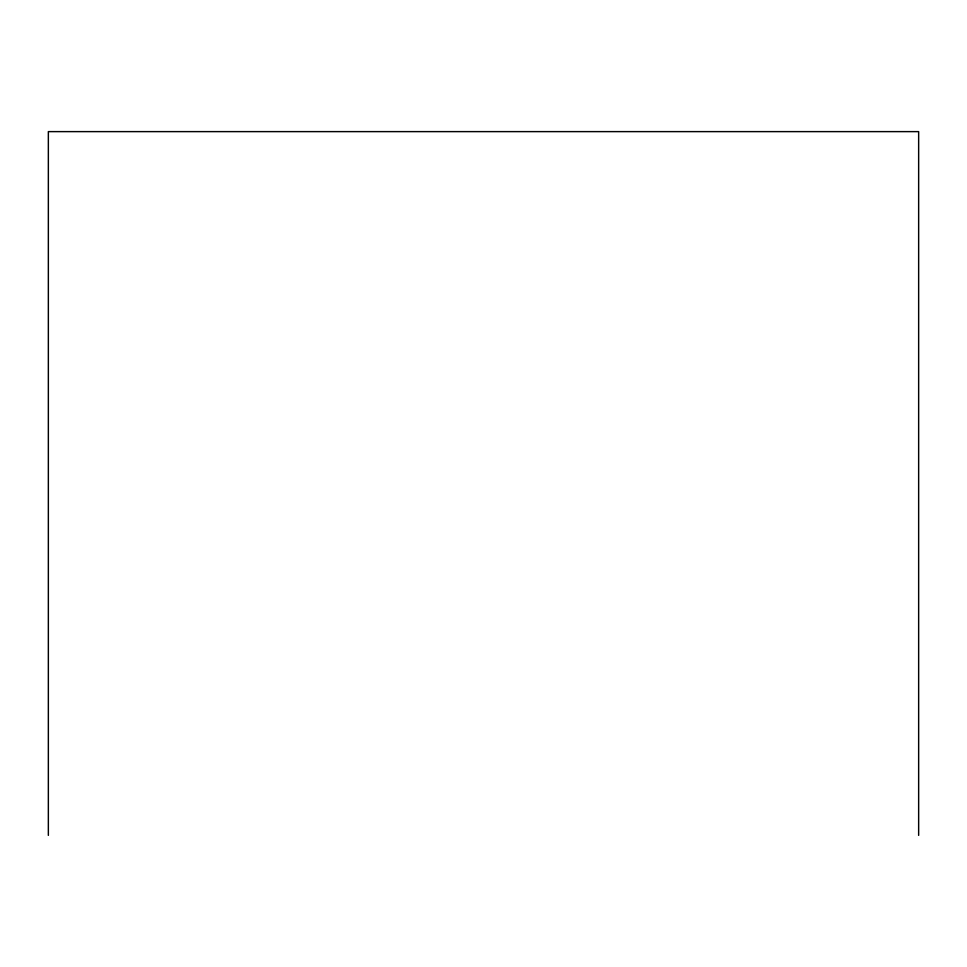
<?xml version="1.0" encoding="UTF-8"?>
<svg xmlns="http://www.w3.org/2000/svg" width="967" height="967" viewBox="0 0 967 967"><rect width="100%" height="100%" fill="white"/><g stroke="black" fill="none" stroke-linecap="round" stroke-linejoin="round"><path stroke-width="1.45" d="M918.65 835.379L918.65 131.621L48.35 131.621L48.35 835.379"/></g></svg>
